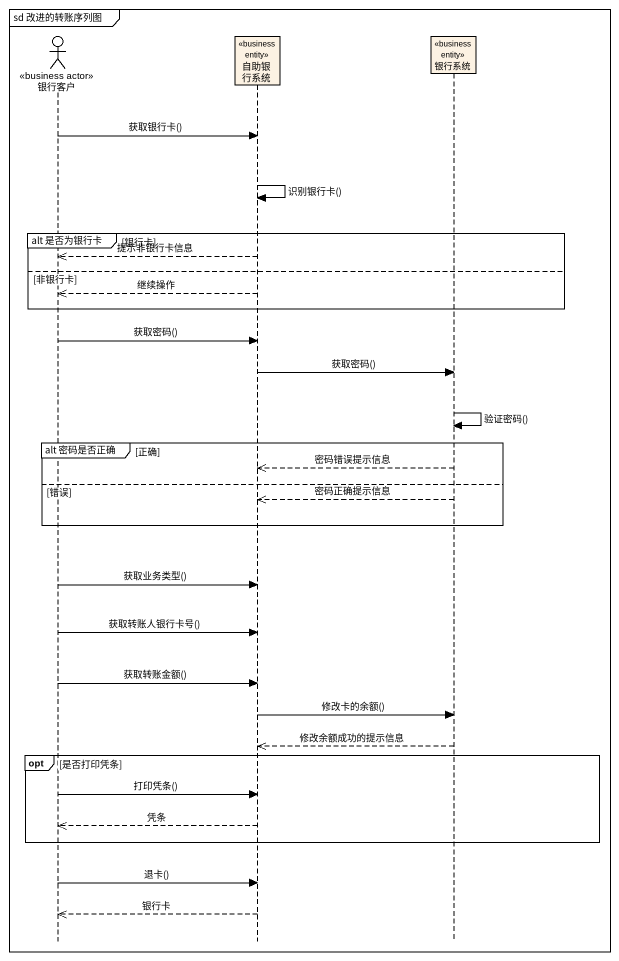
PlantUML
@startuml
mainframe sd 改进的转账序列图
hide footbox
actor 银行客户 <<business actor>>
participant 自助银行系统 <<business entity>>
participant 银行系统 <<business entity>>

银行客户 -> 自助银行系统 : 获取银行卡()
自助银行系统 -> 自助银行系统 : 识别银行卡()
group alt 是否为银行卡 [银行卡]
  自助银行系统 -->> 银行客户 : 提示非银行卡信息
else 非银行卡
  自助银行系统 -->> 银行客户 : 继续操作
end
银行客户 -> 自助银行系统 : 获取密码()
自助银行系统 -> 银行系统 : 获取密码()
银行系统 -> 银行系统 : 验证密码()
group alt 密码是否正确 [正确]
  银行系统 -->> 自助银行系统 : 密码错误提示信息
else 错误
  银行系统 -->> 自助银行系统 : 密码正确提示信息
end
银行客户 -> 自助银行系统 : 获取业务类型()
银行客户 -> 自助银行系统 : 获取转账人银行卡号()
银行客户 -> 自助银行系统 : 获取转账金额()
自助银行系统 -> 银行系统 : 修改卡的余额()
银行系统 -->> 自助银行系统 : 修改余额成功的提示信息
opt 是否打印凭条
  银行客户 -> 自助银行系统 : 打印凭条()
  自助银行系统 -->> 银行客户 : 凭条
end
银行客户 -> 自助银行系统 : 退卡()
自助银行系统 -->> 银行客户 : 银行卡
@enduml
